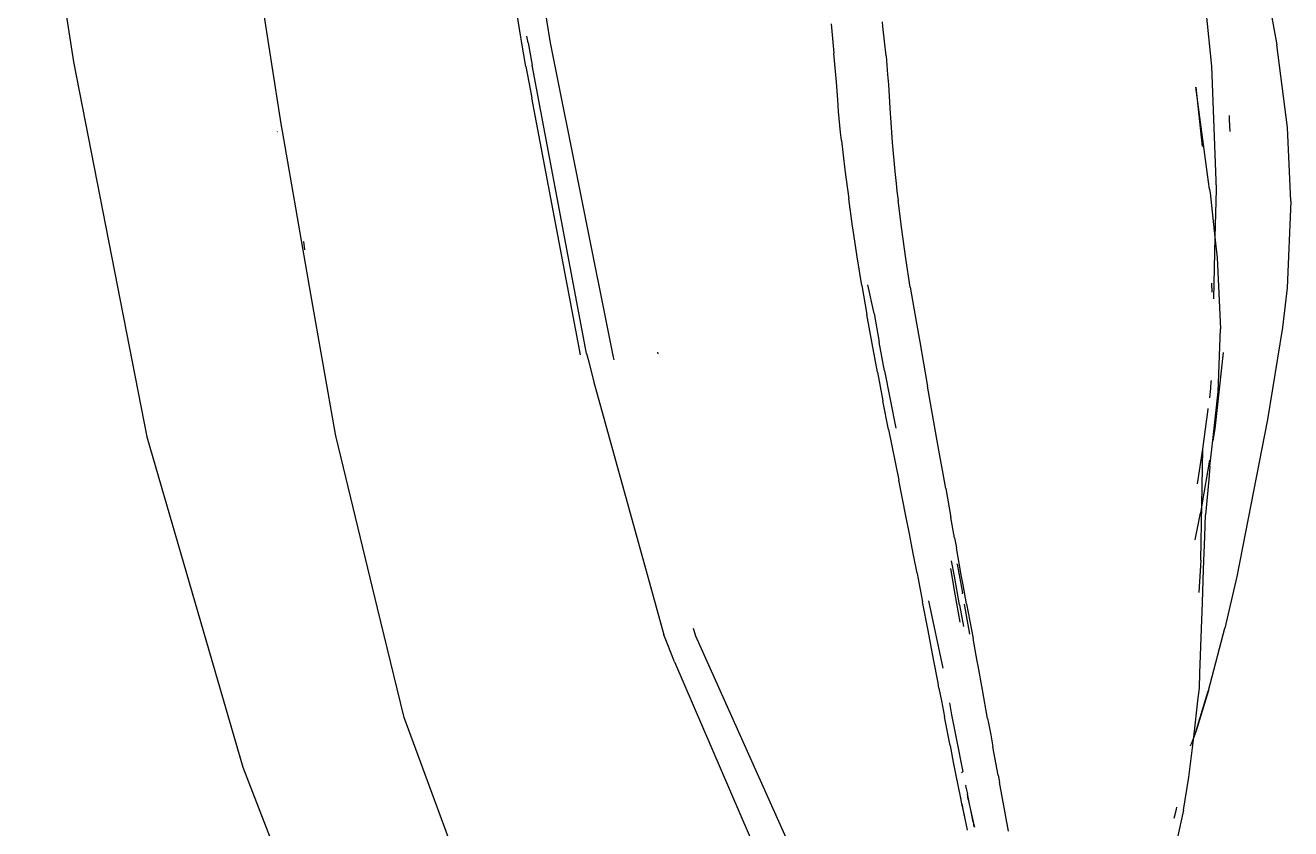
# Model space of a CAD drawing. Header units: millimetres. Extents: x 182 to 575, y -105 to 95.
# Drawn here: x 367.3871 to 367.5676, y -1.3131 to -1.1984 of the extents above; entities that cross this region are included whole.
import ezdxf

# ---------------------------------------------------------------- set-up
doc = ezdxf.new("R2010")
doc.units = ezdxf.units.MM
doc.header["$MEASUREMENT"] = 0

# ---------------------------------------------------------------- blocks, each defined once
blk = doc.blocks.new('A$C69b3238c')
for p, q in [((1.62843, 1.06843), (1.62154, 1.0242)), ((1.55985, 1.0656), (1.55357, 1.02688)), ((1.55778, 1.0277), (1.56142, 1.05087)), ((1.45232, 1.03933), (1.44993, 1.0266)), ((1.59195, 1.01534), (1.59469, 1.03308)), ((1.46006, 1.03148), (1.45929, 1.02355)), ((1.50566, 1.02506), (1.50612, 1.02921)), ((1.50612, 1.02921), (1.50619, 1.0299)), ((1.51351, 1.0296), (1.51312, 1.02544)), ((1.55357, 1.02688), (1.5446, 0.98205)), ((1.55674, 1.02688), (1.55616, 1.0237)), ((1.55674, 1.02688), (1.55692, 1.02785)), ((1.55703, 1.02354), (1.55763, 1.02686)), ((1.55763, 1.02686), (1.55778, 1.0277)), ((1.44845, 1.01483), (1.44993, 1.0266)), ((1.50566, 1.02506), (1.50545, 1.02237)), ((1.51276, 1.0213), (1.51312, 1.02544)), ((1.45929, 1.02355), (1.45861, 1.00597)), ((1.55011, 0.99165), (1.55616, 1.0237)), ((1.55703, 1.02354), (1.55618, 1.01905)), ((1.62154, 1.0242), (1.61112, 0.97069)), ((1.50545, 1.02237), (1.50534, 1.02094)), ((1.45982, 1.00813), (1.4615, 1.02059)), ((1.4615, 1.02059), (1.46058, 1.01212)), ((1.50534, 1.02094), (1.50515, 1.01761)), ((1.51257, 1.01875), (1.51276, 1.0213)), ((1.51245, 1.01712), (1.51257, 1.01875)), ((1.54925, 0.98237), (1.55618, 1.01905)), ((1.45677, 1.01654), (1.45673, 1.01591)), ((1.50506, 1.01625), (1.50482, 1.01268)), ((1.5051, 1.01682), (1.50506, 1.01625)), ((1.50515, 1.01761), (1.5051, 1.01682)), ((1.51216, 1.01412), (1.51245, 1.01712)), ((1.44797, 1.00431), (1.44845, 1.01483)), ((1.45673, 1.01591), (1.45667, 1.01427)), ((1.58769, 0.99105), (1.59177, 1.01431)), ((1.59177, 1.01431), (1.59195, 1.01534)), ((1.59249, 1.01422), (1.5925, 1.01426)), ((1.50482, 1.01268), (1.50444, 1.00853)), ((1.51205, 1.01296), (1.51155, 1.0088)), ((1.51205, 1.01296), (1.51216, 1.01412)), ((1.51155, 1.0088), (1.511, 1.00464)), ((1.45954, 1.00604), (1.45982, 1.00813)), ((1.50444, 1.00853), (1.50425, 1.00682)), ((1.45861, 1.00597), (1.45878, 0.99917)), ((1.45947, 1.00552), (1.45878, 0.99917)), ((1.45955, 1.00597), (1.45947, 1.00552)), ((1.45954, 1.00604), (1.45955, 1.00597)), ((1.50412, 1.00572), (1.50397, 1.00439)), ((1.50425, 1.00682), (1.50412, 1.00572)), ((1.44797, 1.00431), (1.44849, 0.99194)), ((1.50344, 1.00026), (1.50397, 1.00439)), ((1.51045, 1.00073), (1.511, 1.00464)), ((1.50285, 0.99614), (1.50344, 1.00026)), ((1.50979, 0.99638), (1.51041, 1.00051)), ((1.51041, 1.00051), (1.51045, 1.00073)), ((1.45878, 0.99917), (1.45846, 0.99623)), ((1.45878, 0.99917), (1.45899, 0.99036)), ((1.58878, 0.99853), (1.58861, 0.99735)), ((1.45846, 0.99623), (1.458, 0.98609)), ((1.50912, 0.99225), (1.50979, 0.99638)), ((1.50222, 0.99203), (1.50285, 0.99614)), ((1.45926, 0.99259), (1.45921, 0.99133)), ((1.44849, 0.99194), (1.44912, 0.98628)), ((1.50222, 0.99203), (1.5014, 0.98713)), ((1.50738, 0.9883), (1.50828, 0.99239)), ((1.50912, 0.99225), (1.50842, 0.98813)), ((1.54839, 0.98256), (1.55011, 0.99165)), ((1.58418, 0.97105), (1.58769, 0.99105)), ((1.5014, 0.98713), (1.50088, 0.98422)), ((1.50738, 0.9883), (1.50664, 0.98421)), ((1.50768, 0.98402), (1.50842, 0.98813)), ((1.44912, 0.98628), (1.45129, 0.97313)), ((1.4583, 0.97709), (1.458, 0.98609)), ((1.50088, 0.98422), (1.49984, 0.97817)), ((1.50588, 0.9801), (1.50664, 0.98421)), ((1.50691, 0.97991), (1.50768, 0.98402)), ((1.45761, 0.98272), (1.4588, 0.9718)), ((1.53828, 0.98278), (1.53821, 0.98252)), ((1.5446, 0.98205), (1.54449, 0.98165)), ((1.54839, 0.98256), (1.54809, 0.98136)), ((1.50588, 0.9801), (1.50509, 0.976)), ((1.50691, 0.97991), (1.50612, 0.9758)), ((1.54809, 0.98136), (1.54737, 0.9785)), ((1.4593, 0.97872), (1.45932, 0.97864)), ((1.45934, 0.97759), (1.45932, 0.97864)), ((1.49981, 0.97813), (1.49977, 0.97791)), ((1.49981, 0.97813), (1.49984, 0.97817)), ((1.54737, 0.9785), (1.53928, 0.94934)), ((1.45908, 0.97015), (1.4583, 0.97709)), ((1.45952, 0.97626), (1.45934, 0.97759)), ((1.49833, 0.96984), (1.49977, 0.97791)), ((1.45974, 0.97461), (1.45974, 0.9747)), ((1.46051, 0.96893), (1.45974, 0.97461)), ((1.50509, 0.976), (1.50428, 0.97192)), ((1.50532, 0.97171), (1.50612, 0.9758)), ((1.45129, 0.97313), (1.45567, 0.95073)), ((1.4588, 0.9718), (1.45908, 0.97015)), ((1.50532, 0.97171), (1.50388, 0.96452)), ((1.58408, 0.97065), (1.58418, 0.97105)), ((1.4595, 0.96647), (1.45908, 0.97015)), ((1.49716, 0.96329), (1.49833, 0.96984)), ((1.57819, 0.94624), (1.58408, 0.97065)), ((1.61112, 0.97069), (1.5974, 0.92355)), ((1.45956, 0.96733), (1.46065, 0.961)), ((1.46065, 0.961), (1.46051, 0.96893)), ((1.46126, 0.96397), (1.46051, 0.96893)), ((1.4595, 0.96647), (1.45967, 0.96457)), ((1.45967, 0.96457), (1.46013, 0.95956)), ((1.50286, 0.95943), (1.50388, 0.96452)), ((1.49716, 0.96329), (1.49643, 0.95918)), ((1.46065, 0.961), (1.46085, 0.9598)), ((1.46078, 0.95306), (1.46065, 0.961)), ((1.46024, 0.95645), (1.46013, 0.95956)), ((1.46162, 0.95596), (1.46085, 0.9598)), ((1.49591, 0.95626), (1.49643, 0.95918)), ((1.50235, 0.95684), (1.50286, 0.95943)), ((1.4604, 0.95177), (1.46024, 0.95645)), ((1.50205, 0.95533), (1.50235, 0.95684)), ((1.49495, 0.95097), (1.49565, 0.95482)), ((1.49591, 0.95626), (1.49565, 0.95482)), ((1.5018, 0.95405), (1.50205, 0.95533)), ((1.46078, 0.95306), (1.46109, 0.94845)), ((1.49594, 0.95082), (1.49633, 0.95298)), ((1.50125, 0.95123), (1.5018, 0.95405)), ((1.46057, 0.94706), (1.4604, 0.95177)), ((1.49553, 0.95253), (1.4948, 0.94844)), ((1.49553, 0.95253), (1.49554, 0.95258)), ((1.4958, 0.94823), (1.49646, 0.95191)), ((1.50125, 0.95123), (1.50113, 0.95064)), ((1.45567, 0.95073), (1.45736, 0.94337)), ((1.4942, 0.94687), (1.49469, 0.94956)), ((1.49469, 0.94956), (1.49495, 0.95097)), ((1.49519, 0.94673), (1.49594, 0.95082)), ((1.50113, 0.95064), (1.50046, 0.94713)), ((1.53928, 0.94934), (1.53736, 0.94243)), ((1.49477, 0.94828), (1.4948, 0.94844)), ((1.49509, 0.94422), (1.4958, 0.94823)), ((1.4607, 0.94329), (1.46057, 0.94706)), ((1.4942, 0.94687), (1.49328, 0.94191)), ((1.49375, 0.94251), (1.49451, 0.94681)), ((1.49519, 0.94673), (1.49462, 0.94362)), ((1.49962, 0.94729), (1.49759, 0.93766)), ((1.49968, 0.94304), (1.50046, 0.94713)), ((1.57446, 0.93081), (1.57819, 0.94624)), ((1.45969, 0.93449), (1.45736, 0.94337)), ((1.46092, 0.93695), (1.4607, 0.94329)), ((1.4989, 0.93894), (1.49968, 0.94304)), ((1.53287, 0.94229), (1.51631, 0.90541)), ((1.53319, 0.94339), (1.53287, 0.94229)), ((1.5369, 0.94123), (1.53736, 0.94243)), ((1.49269, 0.93868), (1.49328, 0.94191)), ((1.53587, 0.93856), (1.5369, 0.94123)), ((1.49256, 0.93799), (1.49269, 0.93868)), ((1.49827, 0.9356), (1.4989, 0.93894)), ((1.53587, 0.93856), (1.52293, 0.90858)), ((1.46099, 0.93481), (1.46092, 0.93695)), ((1.49194, 0.93459), (1.49256, 0.93799)), ((1.46115, 0.93346), (1.46099, 0.93481)), ((1.49813, 0.93484), (1.49778, 0.93302)), ((1.49813, 0.93484), (1.49827, 0.9356)), ((1.45981, 0.93426), (1.45969, 0.93449)), ((1.45969, 0.93449), (1.46152, 0.92861)), ((1.46152, 0.92861), (1.45981, 0.93426)), ((1.46181, 0.92782), (1.46115, 0.93346)), ((1.49119, 0.9305), (1.49194, 0.93459)), ((1.49778, 0.93302), (1.49735, 0.93074)), ((1.49665, 0.93272), (1.49633, 0.93101)), ((1.49107, 0.92983), (1.49076, 0.92815)), ((1.49119, 0.9305), (1.49107, 0.92983)), ((1.49633, 0.93101), (1.49555, 0.92695)), ((1.49656, 0.92666), (1.49735, 0.93074)), ((1.56394, 0.90224), (1.5744, 0.93063)), ((1.5744, 0.93063), (1.57446, 0.93081)), ((1.46152, 0.92861), (1.46181, 0.92782)), ((1.46248, 0.92213), (1.46181, 0.92782)), ((1.46181, 0.92782), (1.46218, 0.92684)), ((1.49076, 0.92815), (1.49045, 0.92643)), ((1.4622, 0.92678), (1.4623, 0.92652)), ((1.4897, 0.92238), (1.49045, 0.92643)), ((1.49555, 0.92695), (1.49484, 0.92337)), ((1.49656, 0.92666), (1.49609, 0.92425)), ((1.49609, 0.92425), (1.49577, 0.92259)), ((1.4897, 0.92238), (1.48952, 0.92142)), ((1.49484, 0.92337), (1.49475, 0.92291)), ((1.49492, 0.92272), (1.49475, 0.92291)), ((1.49577, 0.92259), (1.49507, 0.91912)), ((1.5974, 0.92355), (1.58003, 0.87844)), ((1.46325, 0.91739), (1.46248, 0.92213)), ((1.48821, 0.91439), (1.48952, 0.92142)), ((1.49435, 0.9209), (1.49407, 0.91974)), ((1.49432, 0.92097), (1.49435, 0.9209)), ((1.49325, 0.91574), (1.49407, 0.91974)), ((1.49395, 0.91891), (1.49325, 0.91574)), ((1.49395, 0.91891), (1.49407, 0.91974)), ((1.49495, 0.91855), (1.49456, 0.91666)), ((1.4949, 0.91856), (1.49503, 0.91921)), ((1.49507, 0.91912), (1.49495, 0.91855)), ((1.46325, 0.91739), (1.46425, 0.91291)), ((1.46428, 0.91753), (1.46423, 0.91786)), ((1.4646, 0.91625), (1.46428, 0.91753)), ((1.49449, 0.91657), (1.49484, 0.9183)), ((1.49325, 0.91574), (1.49308, 0.91497)), ((1.49325, 0.91574), (1.49315, 0.91504)), ((1.49456, 0.91666), (1.49413, 0.91456))]:
    blk.add_line(p, q)

msp = doc.modelspace()

# ---------------------------------------------------------------- block references
at = {"xscale": -1}
msp.add_blockref('A$C69b3238c', (369.01554, -2.22784), dxfattribs=at)

doc.saveas('drawing.dxf')
